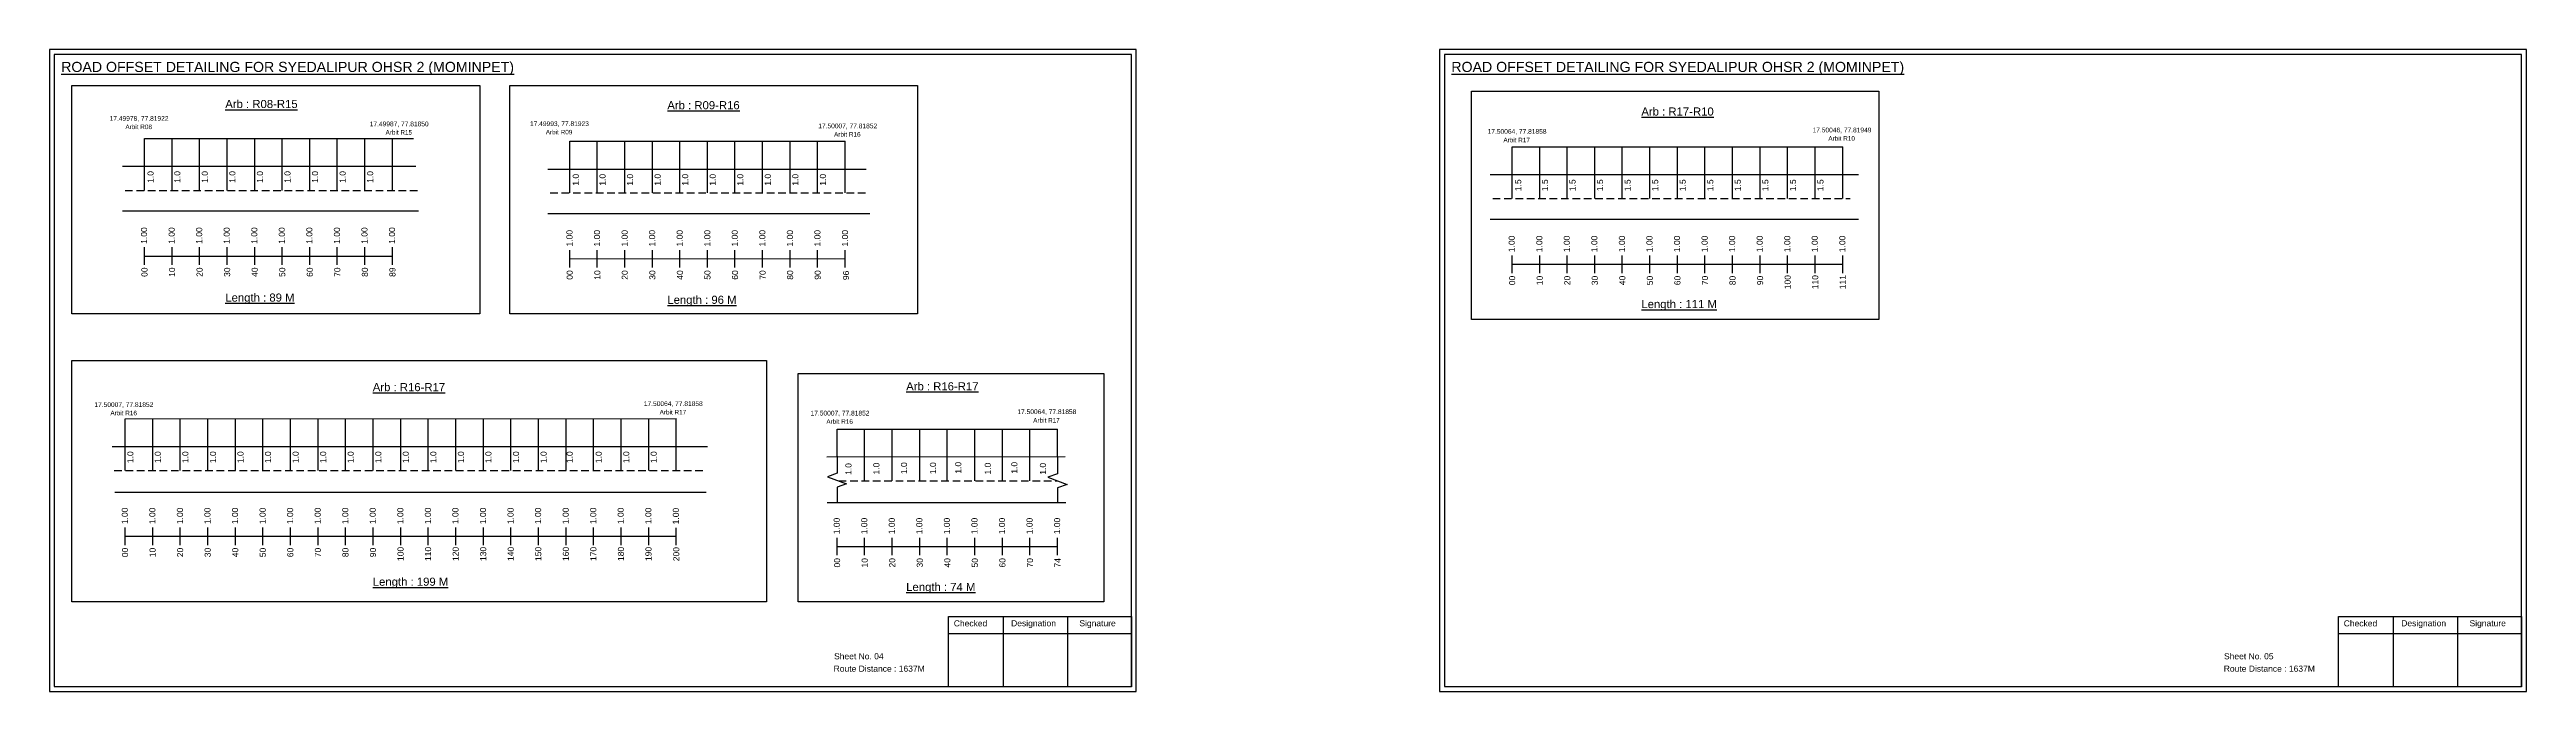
# Model space of a CAD drawing. Header units: inches. Extents: x 183 to 3615, y 59 to 1196.
# Drawn here: x 2393 to 3615, y 59 to 376 of the extents above; entities that cross this region are included whole.
import ezdxf

# ---------------------------------------------------------------- set-up
doc = ezdxf.new("R2010")
doc.units = ezdxf.units.IN
doc.header["$MEASUREMENT"] = 0
doc.linetypes.add('DASHED2', pattern=[0.375, 0.25, -0.125])
doc.layers.add('PDF_Geometry', color=7, linetype='Continuous')
doc.layers.add('PDF_Text', color=5, linetype='Continuous')
doc.styles.add('PDF Arial', font='arial.ttf')
doc.styles.get("Standard").update_dxf_attribs({"font": 'arial.ttf'})

msp = doc.modelspace()

# ---------------------------------------------------------------- linework, layer by layer
at = {"color": 5}
for p, q in [((2439.5, 332.2), (2572.3, 332.2)), ((2649.4, 330.8), (2785.4, 330.8)), ((3114.6, 328.1), (3277.8, 328.1)), ((2430, 193.8), (2702, 194)), ((2781.4, 188.8), (2890.2, 188.8))]:
    msp.add_line(p, q, dxfattribs=at)
for p, q in [((2439.5, 306.6), (2439.5, 332.2)), ((2453.1, 306.6), (2453.1, 332.2)), ((2466.7, 306.6), (2466.7, 332.2)), ((2480.3, 306.6), (2480.3, 332.2)), ((2493.9, 306.6), (2493.9, 332.2)), ((2507.5, 306.6), (2507.5, 332.2)), ((2521.1, 306.6), (2521.1, 332.2)), ((2534.7, 306.6), (2534.7, 332.2)), ((2548.3, 306.6), (2548.3, 332.2)), ((2561.9, 306.6), (2561.9, 332.2)), ((2649.4, 305.3), (2649.4, 330.8)), ((2663, 305.3), (2663, 330.8)), ((2676.6, 305.3), (2676.6, 330.8)), ((2690.2, 305.3), (2690.2, 330.8)), ((2703.8, 305.3), (2703.8, 330.8)), ((2717.4, 305.3), (2717.4, 330.8)), ((2731, 305.3), (2731, 330.8)), ((2744.6, 305.3), (2744.6, 330.8)), ((2758.2, 305.3), (2758.2, 330.8)), ((2771.8, 305.3), (2771.8, 330.8)), ((2785.4, 305.3), (2785.4, 330.8)), ((2428.6, 318.5), (2573.4, 318.5)), ((3114.6, 302.5), (3114.6, 328.1)), ((3128.2, 302.5), (3128.2, 328.1)), ((3141.8, 302.5), (3141.8, 328.1)), ((3155.4, 302.5), (3155.4, 328.1)), ((3169, 302.5), (3169, 328.1)), ((3182.6, 302.5), (3182.6, 328.1)), ((3196.2, 302.5), (3196.2, 328.1)), ((3209.8, 302.5), (3209.8, 328.1)), ((3223.4, 302.5), (3223.4, 328.1)), ((3237, 302.5), (3237, 328.1)), ((3250.6, 302.5), (3250.6, 328.1)), ((3264.2, 302.5), (3264.2, 328.1)), ((3277.8, 302.5), (3277.8, 328.1)), ((2638.6, 317.1), (2795.7, 317.1)), ((3103.7, 314.4), (3285.6, 314.4)), ((2574.8, 296.3), (2428.6, 296.3)), ((2797.5, 295), (2638.6, 295)), ((3285.6, 292.2), (3103.7, 292.2)), ((2430, 168.3), (2430, 193.9)), ((2443.6, 168.3), (2443.6, 193.9)), ((2457.2, 168.3), (2457.2, 193.9)), ((2470.8, 168.3), (2470.8, 193.9)), ((2484.4, 168.3), (2484.4, 193.9)), ((2498, 168.3), (2498, 193.9)), ((2511.6, 168.3), (2511.6, 193.9)), ((2525.2, 168.3), (2525.2, 193.9)), ((2538.8, 168.3), (2538.8, 193.9)), ((2552.4, 168.3), (2552.4, 193.9)), ((2566, 168.3), (2566, 193.9)), ((2579.6, 168.3), (2579.6, 193.9)), ((2593.2, 168.3), (2593.2, 193.9)), ((2606.8, 168.3), (2606.8, 193.9)), ((2620.4, 168.3), (2620.4, 193.9)), ((2634, 168.3), (2634, 193.9)), ((2647.6, 168.3), (2647.6, 193.9)), ((2661.2, 168.3), (2661.2, 193.9)), ((2674.8, 168.3), (2674.8, 193.9)), ((2688.4, 168.3), (2688.4, 193.9)), ((2702, 168.5), (2702, 194)), ((2781.4, 175.1), (2781.4, 188.8)), ((2795, 163.3), (2795, 188.8)), ((2808.6, 163.3), (2808.6, 188.8)), ((2822.2, 163.3), (2822.2, 188.8)), ((2835.8, 163.3), (2835.8, 188.8)), ((2849.4, 163.3), (2849.4, 188.8)), ((2863, 163.3), (2863, 188.8)), ((2876.6, 163.3), (2876.6, 188.8)), ((2890.2, 175.1), (2890.2, 188.8)), ((2423.5, 180.2), (2717.4, 180.2)), ((2776.4, 175.1), (2894, 175.2)), ((2424.8, 157.6), (2716.8, 157.6)), ((2776.5, 152.5), (2894.3, 152.5))]:
    msp.add_line(p, q)
at = {"linetype": 'DASHED2', "ltscale": 15}
for p, q in [((2429.9, 306.6), (2574.3, 306.6)), ((2639.8, 305.3), (2795.7, 305.3)), ((3105, 302.5), (3281.4, 302.5)), ((2424.5, 168.3), (2715.1, 168.4)), ((2782.2, 163.3), (2890.2, 163.3))]:
    msp.add_line(p, q, dxfattribs=at)
at = {"color": 217, "true_color": 0x93278f}
for p, q in [((2439.5, 269.9), (2439.5, 278.5)), ((2439.5, 274.2), (2561.9, 274.2)), ((2453.1, 269.9), (2453.1, 278.5)), ((2466.7, 269.9), (2466.7, 278.5)), ((2480.3, 269.9), (2480.3, 278.5)), ((2493.9, 269.9), (2493.9, 278.5)), ((2507.5, 269.9), (2507.5, 278.5)), ((2521.1, 269.9), (2521.1, 278.5)), ((2534.7, 269.9), (2534.7, 278.5)), ((2548.3, 269.9), (2548.3, 278.5)), ((2561.9, 269.9), (2561.9, 278.5)), ((2649.4, 268.6), (2649.4, 277.1)), ((2649.4, 272.8), (2785.4, 272.9)), ((2663, 268.6), (2663, 277.1)), ((2676.6, 268.6), (2676.6, 277.1)), ((2690.2, 268.6), (2690.2, 277.1)), ((2703.8, 268.6), (2703.8, 277.1)), ((2717.4, 268.6), (2717.4, 277.1)), ((2731, 268.6), (2731, 277.1)), ((2744.6, 268.6), (2744.6, 277.1)), ((2758.2, 268.6), (2758.2, 277.1)), ((2771.8, 268.6), (2771.8, 277.1)), ((2785.4, 268.6), (2785.4, 277.1)), ((3114.6, 265.8), (3114.6, 274.4)), ((3114.6, 270.1), (3277.8, 270.1)), ((3128.2, 265.8), (3128.2, 274.4)), ((3141.8, 265.8), (3141.8, 274.4)), ((3155.4, 265.8), (3155.4, 274.4)), ((3169, 265.8), (3169, 274.4)), ((3182.6, 265.8), (3182.6, 274.4)), ((3196.2, 265.8), (3196.2, 274.4)), ((3209.8, 265.8), (3209.8, 274.4)), ((3223.4, 265.8), (3223.4, 274.4)), ((3237, 265.8), (3237, 274.4)), ((3250.6, 265.8), (3250.6, 274.4)), ((3264.2, 265.8), (3264.2, 274.4)), ((3277.8, 265.8), (3277.8, 274.4)), ((2430, 131.6), (2430, 140.2)), ((2430, 135.9), (2702, 136)), ((2443.6, 131.6), (2443.6, 140.2)), ((2457.2, 131.6), (2457.2, 140.2)), ((2470.8, 131.6), (2470.8, 140.2)), ((2484.4, 131.6), (2484.4, 140.2)), ((2498, 131.6), (2498, 140.2)), ((2511.6, 131.6), (2511.6, 140.2)), ((2525.2, 131.6), (2525.2, 140.2)), ((2538.8, 131.6), (2538.8, 140.2)), ((2552.4, 131.6), (2552.4, 140.2)), ((2566, 131.6), (2566, 140.2)), ((2579.6, 131.6), (2579.6, 140.2)), ((2593.2, 131.6), (2593.2, 140.2)), ((2606.8, 131.6), (2606.8, 140.2)), ((2620.4, 131.6), (2620.4, 140.2)), ((2634, 131.6), (2634, 140.2)), ((2647.6, 131.6), (2647.6, 140.2)), ((2661.2, 131.6), (2661.2, 140.2)), ((2674.8, 131.6), (2674.8, 140.2)), ((2688.4, 131.6), (2688.4, 140.2)), ((2702, 131.5), (2702, 140.1)), ((2781.4, 126.6), (2781.4, 135.1)), ((2795, 126.6), (2795, 135.1)), ((2808.6, 126.6), (2808.6, 135.1)), ((2822.2, 126.6), (2822.2, 135.1)), ((2835.8, 126.6), (2835.8, 135.1)), ((2849.4, 126.6), (2849.4, 135.1)), ((2863, 126.6), (2863, 135.1)), ((2876.6, 126.6), (2876.6, 135.1)), ((2890.2, 126.6), (2890.2, 135.1)), ((2781.4, 130.8), (2890.2, 130.8))]:
    msp.add_line(p, q, dxfattribs=at)
for points in [[(2403.7, 358.3), (2605, 358.3), (2605, 245.6), (2403.7, 245.6)], [(2619.8, 358.3), (2821.1, 358.3), (2821.1, 245.6), (2619.8, 245.6)], [(3094.5, 355.5), (3295.7, 355.5), (3295.7, 242.9), (3094.5, 242.9)], [(2403.7, 222.6), (2746.6, 222.6), (2746.6, 103.6), (2403.7, 103.6)], [(2762.2, 216.3), (2913, 216.3), (2913, 103.6), (2762.2, 103.6)]]:
    msp.add_lwpolyline(points, close=True)
at = {"linetype": 'Continuous'}
for points in [[(2781.4, 175.4), (2781.4, 167), (2776.6, 165.3), (2786.1, 161.8), (2781.4, 160.1), (2781.4, 152.7)], [(2890.2, 175.1), (2890.2, 166.7), (2885.5, 165), (2894.9, 161.5), (2890.2, 159.8), (2890.2, 152.5)]]:
    msp.add_lwpolyline(points, dxfattribs=at)
at = {"layer": 'PDF_Geometry'}
for points in [[(2392.6, 376.1), (2392.6, 59.4), (2929.1, 59.4), (2929.1, 376.1)], [(2395, 373.7), (2395, 61.8), (2926.7, 61.8), (2926.7, 373.7)], [(3078.8, 376.1), (3078.8, 59.4), (3615.3, 59.4), (3615.3, 376.1)], [(3081.2, 373.7), (3081.2, 61.8), (3612.9, 61.8), (3612.9, 373.7)]]:
    msp.add_lwpolyline(points, close=True, dxfattribs=at)
at = {"layer": 'PDF_Geometry', "color": 242, "true_color": 0xcc1f26}
for points in [[(2926.7, 61.7), (2836.4, 61.7), (2836.4, 96.3), (2926.7, 96.3)], [(3612.9, 61.7), (3522.5, 61.7), (3522.5, 96.3), (3612.9, 96.3)]]:
    msp.add_lwpolyline(points, close=True, dxfattribs=at)
for points in [[(2836.4, 87.9), (2926.7, 87.9)], [(2863.3, 96.3), (2863.3, 61.7)], [(2895.1, 96.3), (2895.1, 61.7)], [(3522.5, 87.9), (3612.9, 87.9)], [(3549.5, 96.3), (3549.5, 61.7)], [(3581.2, 96.3), (3581.2, 61.7)]]:
    msp.add_lwpolyline(points, dxfattribs=at)

# ---------------------------------------------------------------- texts
at = {"color": 242, "true_color": 0xcd2027}
for s, height, p in [('%%UROAD OFFSET DETAILING FOR SYEDALIPUR OHSR 2 (MOMINPET)', 5, (2398.4, 365)), ('%%UROAD OFFSET DETAILING FOR SYEDALIPUR OHSR 2 (MOMINPET)', 5, (3084.6, 365)), ('%%UArb : R08-R15', 4, (2479.4, 347.2)), ('%%UArb : R09-R16', 4, (2697.6, 346.6)), ('%%UArb : R17-R10', 4, (3178.4, 343.5)), ('%%ULength : 89 M', 4, (2479.4, 251.7)), ('%%ULength : 96 M', 4, (2697.6, 250.6)), ('%%ULength : 111 M', 4, (3178.4, 248.5)), ('%%UArb : R16-R17', 4, (2552.2, 207.5)), ('%%UArb : R16-R17', 4, (2815.5, 207.9)), ('%%ULength : 199 M', 4, (2552.2, 111.5)), ('%%ULength : 74 M', 4, (2815.5, 108.9))]:
    msp.add_text(s, height=height, dxfattribs=at).set_placement(p)
at = {"color": 5}
for s, height, p in [('17.49978, 77.81922', 2.34, (2422.3, 340.9)), ('Arbit R08', 2.25, (2430.1, 336.8)), ('17.49987, 77.81850', 2.34, (2550.7, 338.2)), ('Arbit R15', 2.25, (2558.5, 334.1)), ('17.49993, 77.81923', 2.34, (2629.8, 338.3)), ('Arbit R09', 2.25, (2637.6, 334.2)), ('17.50007, 77.81852', 2.34, (2772.1, 337.2)), ('Arbit R16', 2.25, (2779.9, 333.1)), ('17.50064, 77.81858', 2.34, (3102.5, 334.5)), ('Arbit R17', 2.25, (3110.3, 330.3)), ('17.50046, 77.81949', 2.34, (3262.9, 335.2)), ('Arbit R10', 2.25, (3270.7, 331.1)), ('17.50007, 77.81852', 2.34, (2414.8, 199.7)), ('Arbit R16', 2.25, (2422.7, 195.6)), ('17.50064, 77.81858', 2.34, (2686, 200.2)), ('Arbit R17', 2.25, (2693.8, 196)), ('17.50007, 77.81852', 2.34, (2768.3, 195.5)), ('17.50064, 77.81858', 2.34, (2870.4, 196.2)), ('Arbit R16', 2.25, (2776.1, 191.4)), ('Arbit R17', 2.25, (2878.2, 192))]:
    msp.add_text(s, height=height, dxfattribs=at).set_placement(p)
for s, p in [('1.0', (2444, 310.3)), ('1.0', (2457.2, 310.3)), ('1.0', (2470.8, 310.3)), ('1.0', (2484.4, 310.3)), ('1.0', (2498, 310.3)), ('1.0', (2511.6, 310.3)), ('1.0', (2525.2, 310.3)), ('1.0', (2538.8, 310.3)), ('1.0', (2552.4, 310.3)), ('1.0', (2653.9, 308.9)), ('1.0', (2667.1, 308.9)), ('1.0', (2680.7, 308.9)), ('1.0', (2694.3, 308.9)), ('1.0', (2707.9, 308.9)), ('1.0', (2721.5, 308.9)), ('1.0', (2735.1, 308.9)), ('1.0', (2748.7, 308.9)), ('1.0', (2762.3, 308.9)), ('1.0', (2775.9, 308.9)), ('1.5', (3119.1, 306.2)), ('1.5', (3132.3, 306.2)), ('1.5', (3145.9, 306.2)), ('1.5', (3159.5, 306.2)), ('1.5', (3173.1, 306.2)), ('1.5', (3186.7, 306.2)), ('1.5', (3200.3, 306.2)), ('1.5', (3213.9, 306.2)), ('1.5', (3227.5, 306.2)), ('1.5', (3241.1, 306.2)), ('1.5', (3254.7, 306.2)), ('1.5', (3268.3, 306.2)), ('1.0', (2434, 172)), ('1.0', (2447.6, 172)), ('1.0', (2461.2, 172)), ('1.0', (2474.8, 172)), ('1.0', (2488.4, 172)), ('1.0', (2502, 172)), ('1.0', (2515.6, 172)), ('1.0', (2529.2, 172)), ('1.0', (2542.8, 172)), ('1.0', (2556.4, 172)), ('1.0', (2570, 172)), ('1.0', (2583.6, 172)), ('1.0', (2597.2, 172)), ('1.0', (2610.8, 172)), ('1.0', (2624.4, 172)), ('1.0', (2638, 172)), ('1.0', (2650.9, 172)), ('1.0', (2665.2, 172)), ('1.0', (2678.8, 172)), ('1.0', (2692.4, 172)), ('1.0', (2788.5, 166.2)), ('1.0', (2802.3, 166.4)), ('1.0', (2815.9, 166.6)), ('1.0', (2830.2, 166.6)), ('1.0', (2842.7, 166.8)), ('1.0', (2857.3, 166.4)), ('1.0', (2870.4, 166.8)), ('1.0', (2884.5, 166.3))]:
    msp.add_text(s, height=3, rotation=90).set_placement(p)
at = {"color": 217, "true_color": 0x93278f}
for s, p in [('1.00', (2440.8, 280.2)), ('1.00', (2454.4, 280.2)), ('1.00', (2468, 280.2)), ('1.00', (2481.6, 280.2)), ('1.00', (2495.2, 280.2)), ('1.00', (2508.8, 280.2)), ('1.00', (2522.4, 280.2)), ('1.00', (2536, 280.2)), ('1.00', (2549.6, 280.2)), ('1.00', (2563.2, 280.2)), ('1.00', (2650.8, 278.9)), ('1.00', (2664.4, 278.9)), ('1.00', (2678, 278.9)), ('1.00', (2691.6, 278.9)), ('1.00', (2705.2, 278.9)), ('1.00', (2718.8, 278.9)), ('1.00', (2732.4, 278.9)), ('1.00', (2746, 278.9)), ('1.00', (2759.6, 278.9)), ('1.00', (2773.2, 278.9)), ('1.00', (2786.8, 278.9)), ('1.00', (3115.9, 276.1)), ('1.00', (3129.5, 276.1)), ('1.00', (3143.1, 276.1)), ('1.00', (3156.7, 276.1)), ('1.00', (3170.3, 276.1)), ('1.00', (3183.9, 276.1)), ('1.00', (3197.5, 276.1)), ('1.00', (3211.1, 276.1)), ('1.00', (3224.7, 276.1)), ('1.00', (3238.3, 276.1)), ('1.00', (3251.9, 276.1)), ('1.00', (3265.5, 276.1)), ('1.00', (3279.1, 276.1)), ('00', (2441, 263.9)), ('10', (2454.6, 263.9)), ('20', (2468.2, 263.9)), ('30', (2481.8, 263.9)), ('40', (2495.4, 263.9)), ('50', (2509, 263.9)), ('60', (2522.6, 263.9)), ('70', (2536.2, 263.9)), ('80', (2549.8, 263.9)), ('89', (2563.4, 263.9)), ('00', (2650.9, 262.5)), ('10', (2664.5, 262.5)), ('20', (2678.1, 262.5)), ('30', (2691.7, 262.5)), ('40', (2705.3, 262.5)), ('50', (2718.9, 262.5)), ('60', (2732.5, 262.5)), ('70', (2746.1, 262.5)), ('80', (2759.7, 262.5)), ('90', (2773.3, 262.5)), ('96', (2787.3, 262.3)), ('00', (3116.1, 259.8)), ('10', (3129.7, 259.8)), ('20', (3143.3, 259.8)), ('30', (3156.9, 259.8)), ('40', (3170.5, 259.8)), ('50', (3184.1, 259.8)), ('60', (3197.7, 259.8)), ('70', (3211.3, 259.8)), ('80', (3224.9, 259.8)), ('90', (3238.5, 259.8)), ('100', (3252.1, 257.8)), ('110', (3265.7, 257.8)), ('111', (3279.3, 257.8)), ('1.00', (2431.3, 141.9)), ('1.00', (2444.9, 141.9)), ('1.00', (2458.5, 141.9)), ('1.00', (2472.1, 141.9)), ('1.00', (2485.7, 141.9)), ('1.00', (2499.3, 141.9)), ('1.00', (2512.9, 141.9)), ('1.00', (2526.5, 141.9)), ('1.00', (2540.1, 141.9)), ('1.00', (2553.7, 141.9)), ('1.00', (2567.3, 141.9)), ('1.00', (2580.9, 141.9)), ('1.00', (2594.5, 141.9)), ('1.00', (2608.1, 141.9)), ('1.00', (2621.7, 141.9)), ('1.00', (2635.3, 141.9)), ('1.00', (2648.9, 141.9)), ('1.00', (2662.5, 141.9)), ('1.00', (2676.1, 141.9)), ('1.00', (2689.7, 141.9)), ('1.00', (2703.3, 141.8)), ('1.00', (2782.7, 136.9)), ('1.00', (2796.3, 136.9)), ('1.00', (2809.9, 136.9)), ('1.00', (2823.5, 136.9)), ('1.00', (2837.1, 136.9)), ('1.00', (2850.7, 136.9)), ('1.00', (2864.3, 136.9)), ('1.00', (2877.9, 136.9)), ('1.00', (2891.5, 136.9)), ('00', (2431.4, 125.6)), ('10', (2445, 125.6)), ('20', (2458.6, 125.6)), ('30', (2472.2, 125.6)), ('40', (2485.8, 125.6)), ('50', (2499.4, 125.6)), ('60', (2513, 125.6)), ('70', (2526.6, 125.6)), ('80', (2540.2, 125.6)), ('90', (2553.8, 125.6)), ('100', (2567.4, 123.7)), ('110', (2581, 123.7)), ('120', (2594.6, 123.7)), ('130', (2608.2, 123.7)), ('140', (2621.8, 123.7)), ('150', (2635.4, 123.7)), ('160', (2649, 123.7)), ('170', (2662.6, 123.7)), ('180', (2676.2, 123.7)), ('190', (2689.8, 123.7)), ('200', (2703.5, 123.6)), ('00', (2782.9, 120.5)), ('10', (2796.5, 120.5)), ('20', (2810.1, 120.5)), ('30', (2823.7, 120.5)), ('40', (2837.3, 120.5)), ('50', (2850.9, 120.5)), ('60', (2864.5, 120.5)), ('70', (2878.1, 120.5)), ('74', (2891.7, 120.5))]:
    msp.add_text(s, height=3, rotation=90, dxfattribs=at).set_placement(p)
for s, p in [('Sheet No. 04', (2779.9, 75.2)), ('Sheet No. 05', (3466, 75.2)), ('Route Distance : 1637M', (2779.7, 69.1)), ('Route Distance : 1637M', (3465.9, 69.1))]:
    msp.add_text(s, height=3).set_placement(p)
at = {"layer": 'PDF_Text', "color": 7, "attachment_point": 7, "style": 'PDF Arial'}
for s, insert, char_height in [('Checked', (2839, 91.4), 3), ('Designation', (2867.3, 90.6), 3.001), ('Signature', (2901, 90.6), 3), ('Checked', (3525.1, 91.4), 3), ('Designation', (3553.5, 90.6), 3.001), ('Signature', (3587.2, 90.6), 3)]:
    msp.add_mtext(s, dxfattribs=dict(at, insert=insert, char_height=char_height))

doc.saveas('drawing.dxf')
